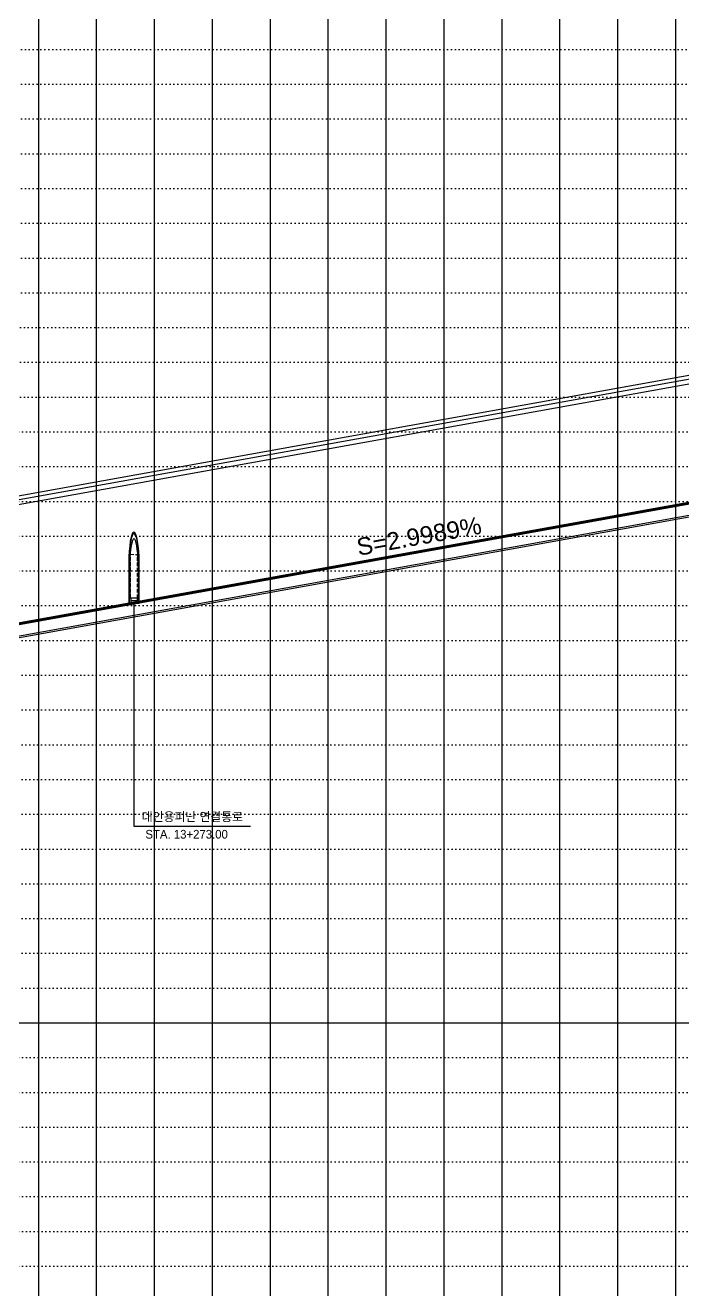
# Model space of a CAD drawing. Header units: millimetres. Extents: x -1499 to 6658, y -12483 to -6008.
# Drawn here: x 2491.6 to 2718.7, y -6850.2 to -6413.7 of the extents above; entities that cross this region are included whole.
import ezdxf
from ezdxf.enums import TextEntityAlignment as Align

# ---------------------------------------------------------------- set-up
doc = ezdxf.new("R2010")
doc.units = ezdxf.units.MM
doc.linetypes.add('A-DASHD01', pattern=[0.75, 0.5, -0.25])
doc.linetypes.add('A-DOTLN01H', pattern=[0.125, 0, -0.125])
doc.layers.add('_와꾸', color=7, linetype='Continuous', plot=False)
for name, color, linetype in [('CR-GRID', 56, 'A-DOTLN01H'), ('CR-TABL-LIN2', 1, 'Continuous'), ('CR-TABL-TEX2', 3, 'Continuous'), ('CS-CONC-MAJR', 4, 'Continuous'), ('CS-EXCV', 3, 'A-DIGLN01'), ('CS-HIDL', 2, 'A-DASHD01'), ('CS-JOIN', 2, 'Continuous'), ('CS-PIPE-MAJR', 4, 'Continuous'), ('수직그리드', 1, 'Continuous'), ('일반제원문자', 3, 'Continuous'), ('종단계획선', 7, 'Continuous'), ('축척바(문자)', 3, 'Continuous')]:
    doc.layers.add(name, color=color, linetype=linetype)
doc.styles.get("Standard").update_dxf_attribs({"font": 'arial.ttf'})
doc.styles.add('돋움', font='Dotum.TTF')
doc.linetypes.add('A-DIGLN01', pattern='A,0.9,-0.2,[19,kscals.shx,S=0.1,R=180,X=0,Y=0],0.9', length=2)
doc.linetypes.add('E-DIGLN01H', pattern='A,0.45,-0.1,[19,kosdic.shx,S=0.05,R=180,X=0,Y=0],0.45', length=1)

# ---------------------------------------------------------------- blocks, each defined once
blk = doc.blocks.new('A$C1A84225F')
at = {"layer": 'CS-CONC-MAJR'}
for p, q in [((-1.7, -1.4), (-1.7, -3.694)), ((-1.4, -1.4), (-1.4, -3.393)), ((1.4, -1.4), (1.4, -3.407)), ((1.7, -1.4), (1.7, -3.706)), ((-1.4, -3.393), (1.4, -3.407)), ((-1.105, -3.394), (-1.105, -3.694)), ((-1.105, -3.544), (1.105, -3.556)), ((1.105, -3.406), (1.105, -3.706))]:
    blk.add_line(p, q, dxfattribs=at)
for radius in [1.7, 1.4]:
    blk.add_arc((0, -1.4), radius, 0, 180, dxfattribs=at)
at = {"layer": 'CS-EXCV', "linetype": 'E-DIGLN01H', "flags": 128}
blk.add_lwpolyline([(1.78, -1.4, 1), (-1.78, -1.4), (-1.78, -3.694), (-1.105, -3.694), (1.105, -3.706), (1.78, -3.706)], format="xyb", close=True, dxfattribs=at)
at = {"layer": 'CS-HIDL', "linetype": 'A-DASHD01'}
for p, q in [((-1.25, -3.394), (-1.25, -0.894)), ((-1.25, -0.894), (1.25, -0.906)), ((1.25, -3.406), (1.25, -0.906))]:
    blk.add_line(p, q, dxfattribs=at)
at = {"layer": 'CS-JOIN'}
for p, q in [((-1.6, -3.293), (-1.7, -3.293)), ((-1.575, -3.318), (-1.6, -3.293)), ((-1.525, -3.318), (-1.575, -3.318)), ((-1.5, -3.293), (-1.525, -3.318)), ((-1.4, -3.293), (-1.5, -3.293)), ((1.4, -3.307), (1.5, -3.307)), ((1.5, -3.307), (1.525, -3.332)), ((1.525, -3.332), (1.575, -3.332)), ((1.575, -3.332), (1.6, -3.307)), ((1.6, -3.307), (1.7, -3.307))]:
    blk.add_line(p, q, dxfattribs=at)
at = {"layer": 'CS-PIPE-MAJR'}
for points in [[(-1.642, -3.555, -0.169547), (-1.7, -3.412, -0.959043)], [(-1.645, -3.558, -0.128763), (-1.7, -3.45, -0.128763)], [(1.642, -3.58, 0.169547), (1.7, -3.437, 0.959043)], [(1.645, -3.584, 0.128763), (1.7, -3.475, 0.128763)]]:
    blk.add_lwpolyline(points, format="xyb", dxfattribs=at)
for centre, radius in [((-1.67, -3.576), 0.03), ((-1.67, -3.576), 0.025), ((1.67, -3.601), 0.03), ((1.67, -3.601), 0.025)]:
    blk.add_circle(centre, radius, dxfattribs=at)
for centre, start, end in [((-1.67, -3.576), 209.39527, 37.41814), ((1.67, -3.601), 142.58186, 330.60473)]:
    blk.add_arc(centre, 0.035, start, end, dxfattribs=at)

msp = doc.modelspace()

# ---------------------------------------------------------------- linework, layer by layer
at = {"layer": '_와꾸', "color": 7, "true_color": 0xffffff}
msp.add_lwpolyline([(2236.16, -6758.06), (3036.16, -6758.06), (3036.16, -6242.06), (2236.16, -6242.06)], close=True, dxfattribs=at)
at = {"layer": 'CR-GRID', "linetype": 'A-DOTLN01H', "ltscale": 10}
for p, q in [((696.16, -6422.06), (3836.16, -6422.06)), ((696.16, -6434.06), (5427.83, -6434.06)), ((696.16, -6446.06), (5427.83, -6446.06)), ((696.16, -6458.06), (5427.83, -6458.06)), ((696.16, -6470.06), (5427.83, -6470.06)), ((696.16, -6482.06), (5427.83, -6482.06)), ((696.16, -6494.06), (5427.83, -6494.06)), ((696.16, -6506.06), (5427.83, -6506.06)), ((2236.16, -6518.06), (5427.83, -6518.06)), ((2236.16, -6530.06), (5427.83, -6530.06)), ((2236.16, -6542.06), (5427.83, -6542.06)), ((236.16, -6554.06), (5427.83, -6554.06)), ((236.16, -6566.06), (5427.83, -6566.06)), ((236.16, -6590.06), (5427.83, -6590.06)), ((236.16, -6602.06), (5427.83, -6602.06)), ((1436.16, -6614.06), (5427.83, -6614.06)), ((1436.16, -6626.06), (5427.83, -6626.06)), ((1436.16, -6650.06), (5427.83, -6650.06)), ((1436.16, -6662.06), (5427.83, -6662.06)), ((1436.16, -6674.06), (5427.83, -6674.06)), ((1436.16, -6686.06), (5427.83, -6686.06)), ((1436.16, -6710.06), (5428.77, -6710.06)), ((1436.16, -6722.06), (5428.77, -6722.06)), ((1436.16, -6734.06), (5428.77, -6734.06)), ((1436.16, -6746.06), (5428.77, -6746.06)), ((236.16, -6770.06), (5428.77, -6770.06)), ((236.16, -6782.06), (5428.77, -6782.06)), ((236.16, -6794.06), (5428.77, -6794.06)), ((236.16, -6806.06), (5428.77, -6806.06)), ((236.16, -6830.06), (5427.83, -6830.06)), ((236.16, -6842.06), (5428.77, -6842.06))]:
    msp.add_line(p, q, dxfattribs=at)
at = {"layer": 'CR-GRID', "color": 6, "linetype": 'A-DOTLN01H', "ltscale": 10}
for p, q in [((236.16, -6578.06), (5427.83, -6578.06)), ((1436.16, -6638.06), (5427.83, -6638.06)), ((1436.16, -6698.06), (5427.83, -6698.06)), ((236.16, -6758.06), (5428.77, -6758.06)), ((236.16, -6818.06), (5428.77, -6818.06))]:
    msp.add_line(p, q, dxfattribs=at)
at = {"layer": 'CR-TABL-LIN2', "color": 3}
for p, q in [((2529.16, -6613.16), (2529.16, -6690.14)), ((2529.16, -6690.14), (2569.43, -6690.14))]:
    msp.add_line(p, q, dxfattribs=at)
at = {"layer": 'CS-CONC-MAJR', "elevation": 82.5}
for points in [[(3142.14, -6491.68, 0.042096), (2768.49, -6527.35), (2335.87, -6605.2)], [(3142.16, -6493.28, 0.042096), (2768.77, -6528.93), (2336.16, -6606.77)], [(2336.16, -6652.05), (2768.77, -6574.21, -0.041683), (3142.16, -6538.56, -3.519972)]]:
    msp.add_lwpolyline(points, format="xyb", dxfattribs=at)
at = {"layer": 'CS-EXCV', "ltscale": 5}
for points in [[(3142.16, -6490.28, 0.042096), (2768.77, -6525.93), (2336.16, -6603.77)], [(2336.16, -6652.65), (2768.77, -6574.81, -0.041683), (3142.16, -6539.16, -3.519972)]]:
    msp.add_lwpolyline(points, format="xyb", dxfattribs=at)
at = {"layer": '수직그리드'}
for p, q in [((2716.16, -6126.1), (2716.16, -7598.06)), ((2696.16, -6151.07), (2696.16, -7598.06)), ((2676.16, -6188.31), (2676.16, -7598.06)), ((2656.16, -6226.69), (2656.16, -7598.06)), ((2576.16, -6265.75), (2576.16, -7598.06)), ((2636.16, -6266.49), (2636.16, -7598.06)), ((2556.16, -6272.69), (2556.16, -7598.06)), ((2616.16, -6280.49), (2616.16, -7598.06)), ((2596.16, -6281.84), (2596.16, -7598.06)), ((2536.16, -6325.85), (2536.16, -7598.06)), ((2516.16, -6350.98), (2516.16, -7598.06)), ((2496.16, -6375.2), (2496.16, -7598.06))]:
    msp.add_line(p, q, dxfattribs=at)
at = {"layer": '종단계획선', "const_width": 1, "flags": 128}
msp.add_lwpolyline([(1236.16, -6845.82), (2766.16, -6570.52)], dxfattribs=at)

# ---------------------------------------------------------------- block references
at = {"layer": '축척바(문자)', "color": 2, "yscale": 6}
msp.add_blockref('A$C1A84225F', (2529.16, -6590.96), dxfattribs=at)

# ---------------------------------------------------------------- texts
at = {"layer": 'CR-TABL-TEX2', "style": '돋움'}
for s, p in [('대인용피난 연결통로', (2549.35, -6686.87)), ('STA. 13+273.00', (2547.35, -6692.97))]:
    msp.add_text(s, height=3, dxfattribs=at).set_placement(p, align=Align.MIDDLE)
at = {"layer": '일반제원문자'}
msp.add_text('S=2.9989%%%', height=6, rotation=10.204, dxfattribs=at).set_placement((2628.12, -6593.01), align=Align.CENTER)

doc.saveas('drawing.dxf')
